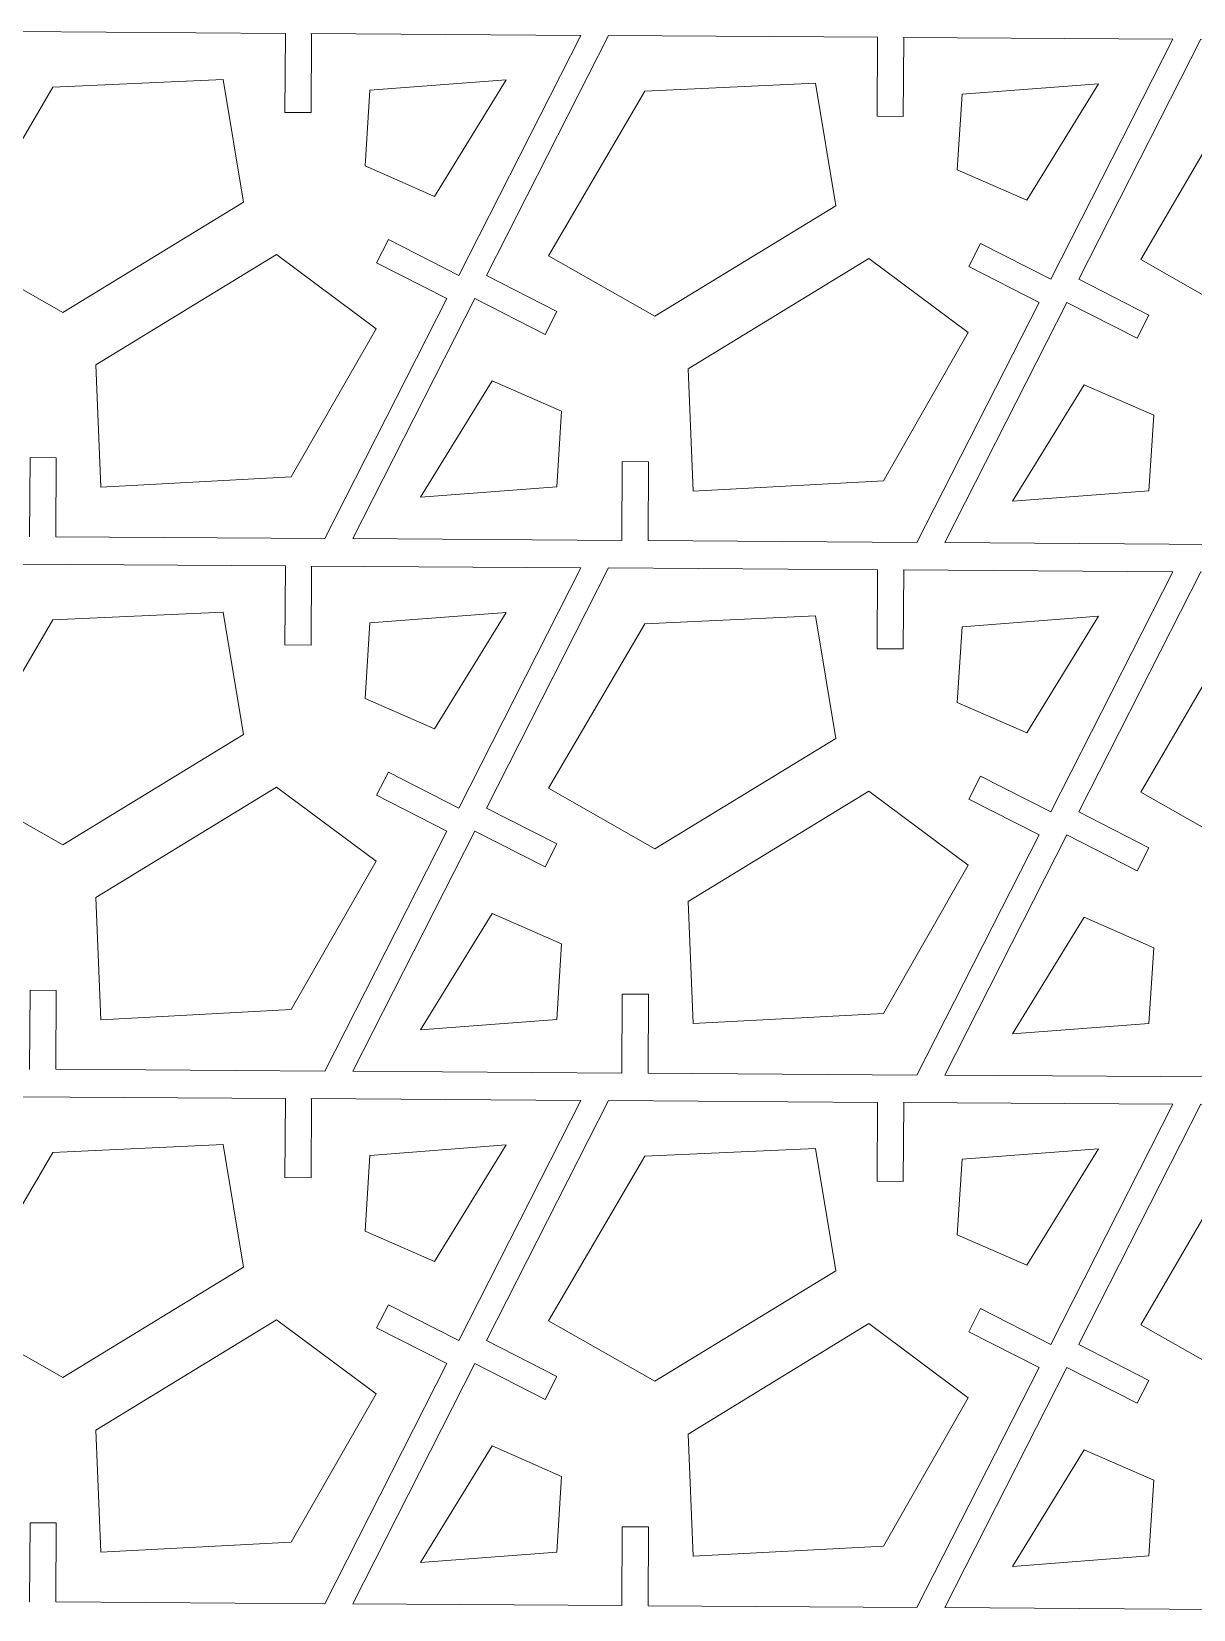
# Model space of a CAD drawing. Header units: inches. Extents: x -16.4 to 14.3, y -11.5 to 11.7.
# Drawn here: x -3.1 to 4.66, y 1.1 to 11.64 of the extents above; entities that cross this region are included whole.
import ezdxf

# ---------------------------------------------------------------- set-up
doc = ezdxf.new("R2010")
doc.units = ezdxf.units.IN
doc.header["$MEASUREMENT"] = 0
doc.layers.add('Inside Cut', color=7, linetype='Continuous')
doc.layers.add('Outside Cut', color=7, linetype='Continuous')

msp = doc.modelspace()

# ---------------------------------------------------------------- linework, layer by layer
at = {"layer": 'Inside Cut', "color": 1, "lineweight": 18}
for points, knots in [([(-2.894, 9.762), (-2.894, 9.762), (-1.687, 10.499), (-1.687, 10.499), (-1.687, 10.499), (-1.687, 10.499), (-1.822, 11.318), (-1.822, 11.318), (-1.822, 11.318), (-1.822, 11.318), (-2.962, 11.266), (-2.962, 11.266), (-2.962, 11.266), (-2.962, 11.266), (-3.604, 10.166), (-3.604, 10.166), (-3.604, 10.166), (-3.604, 10.166), (-2.894, 9.762), (-2.894, 9.762)], [0, 0, 0, 0, 0.166667, 0.166667, 0.166667, 0.166667, 0.333333, 0.333333, 0.333333, 0.333333, 0.5, 0.5, 0.5, 0.5, 0.666667, 0.666667, 0.666667, 0.666667, 1, 1, 1, 1]), ([(0.069, 11.315), (0.069, 11.315), (-0.842, 11.246), (-0.842, 11.246), (-0.842, 11.246), (-0.842, 11.246), (-0.874, 10.74), (-0.874, 10.74)], [0, 0, 0, 0, 0.333333, 0.333333, 0.333333, 0.333333, 1, 1, 1, 1]), ([(0.069, 11.315), (0.069, 11.315), (-0.41, 10.537), (-0.41, 10.537), (-0.41, 10.537), (-0.41, 10.537), (-0.874, 10.74), (-0.874, 10.74)], [0, 0, 0, 0, 0.333333, 0.333333, 0.333333, 0.333333, 1, 1, 1, 1]), ([(1.062, 9.737), (1.062, 9.737), (2.27, 10.473), (2.27, 10.473), (2.27, 10.473), (2.27, 10.473), (2.135, 11.292), (2.135, 11.292), (2.135, 11.292), (2.135, 11.292), (0.995, 11.24), (0.995, 11.24), (0.995, 11.24), (0.995, 11.24), (0.352, 10.14), (0.352, 10.14), (0.352, 10.14), (0.352, 10.14), (1.062, 9.737), (1.062, 9.737)], [0, 0, 0, 0, 0.166667, 0.166667, 0.166667, 0.166667, 0.333333, 0.333333, 0.333333, 0.333333, 0.5, 0.5, 0.5, 0.5, 0.666667, 0.666667, 0.666667, 0.666667, 1, 1, 1, 1]), ([(4.025, 11.289), (4.025, 11.289), (3.115, 11.22), (3.115, 11.22), (3.115, 11.22), (3.115, 11.22), (3.082, 10.714), (3.082, 10.714)], [0, 0, 0, 0, 0.333333, 0.333333, 0.333333, 0.333333, 1, 1, 1, 1]), ([(4.025, 11.289), (4.025, 11.289), (3.547, 10.512), (3.547, 10.512), (3.547, 10.512), (3.547, 10.512), (3.082, 10.714), (3.082, 10.714)], [0, 0, 0, 0, 0.333333, 0.333333, 0.333333, 0.333333, 1, 1, 1, 1]), ([(5.019, 9.711), (5.019, 9.711), (6.227, 10.447), (6.227, 10.447), (6.227, 10.447), (6.227, 10.447), (6.091, 11.266), (6.091, 11.266), (6.091, 11.266), (6.091, 11.266), (4.951, 11.214), (4.951, 11.214), (4.951, 11.214), (4.951, 11.214), (4.309, 10.115), (4.309, 10.115), (4.309, 10.115), (4.309, 10.115), (5.019, 9.711), (5.019, 9.711)], [0, 0, 0, 0, 0.166667, 0.166667, 0.166667, 0.166667, 0.333333, 0.333333, 0.333333, 0.333333, 0.5, 0.5, 0.5, 0.5, 0.666667, 0.666667, 0.666667, 0.666667, 1, 1, 1, 1]), ([(-2.674, 9.411), (-2.674, 9.411), (-1.466, 10.148), (-1.466, 10.148), (-1.466, 10.148), (-1.466, 10.148), (-0.8, 9.652), (-0.8, 9.652), (-0.8, 9.652), (-0.8, 9.652), (-1.368, 8.663), (-1.368, 8.663), (-1.368, 8.663), (-1.368, 8.663), (-2.64, 8.595), (-2.64, 8.595), (-2.64, 8.595), (-2.64, 8.595), (-2.674, 9.411), (-2.674, 9.411)], [0, 0, 0, 0, 0.166667, 0.166667, 0.166667, 0.166667, 0.333333, 0.333333, 0.333333, 0.333333, 0.5, 0.5, 0.5, 0.5, 0.666667, 0.666667, 0.666667, 0.666667, 1, 1, 1, 1]), ([(1.283, 9.385), (1.283, 9.385), (2.491, 10.122), (2.491, 10.122), (2.491, 10.122), (2.491, 10.122), (3.156, 9.627), (3.156, 9.627), (3.156, 9.627), (3.156, 9.627), (2.589, 8.637), (2.589, 8.637), (2.589, 8.637), (2.589, 8.637), (1.317, 8.569), (1.317, 8.569), (1.317, 8.569), (1.317, 8.569), (1.283, 9.385), (1.283, 9.385)], [0, 0, 0, 0, 0.166667, 0.166667, 0.166667, 0.166667, 0.333333, 0.333333, 0.333333, 0.333333, 0.5, 0.5, 0.5, 0.5, 0.666667, 0.666667, 0.666667, 0.666667, 1, 1, 1, 1]), ([(-0.505, 8.527), (-0.505, 8.527), (-0.026, 9.304), (-0.026, 9.304), (-0.026, 9.304), (-0.026, 9.304), (0.438, 9.102), (0.438, 9.102)], [0, 0, 0, 0, 0.333333, 0.333333, 0.333333, 0.333333, 1, 1, 1, 1]), ([(3.452, 8.501), (3.452, 8.501), (3.93, 9.279), (3.93, 9.279), (3.93, 9.279), (3.93, 9.279), (4.395, 9.076), (4.395, 9.076)], [0, 0, 0, 0, 0.333333, 0.333333, 0.333333, 0.333333, 1, 1, 1, 1]), ([(-0.505, 8.527), (-0.505, 8.527), (0.406, 8.596), (0.406, 8.596), (0.406, 8.596), (0.406, 8.596), (0.438, 9.102), (0.438, 9.102)], [0, 0, 0, 0, 0.333333, 0.333333, 0.333333, 0.333333, 1, 1, 1, 1]), ([(3.452, 8.501), (3.452, 8.501), (4.362, 8.57), (4.362, 8.57), (4.362, 8.57), (4.362, 8.57), (4.395, 9.076), (4.395, 9.076)], [0, 0, 0, 0, 0.333333, 0.333333, 0.333333, 0.333333, 1, 1, 1, 1]), ([(-2.894, 6.206), (-2.894, 6.206), (-1.687, 6.942), (-1.687, 6.942), (-1.687, 6.942), (-1.687, 6.942), (-1.822, 7.761), (-1.822, 7.761), (-1.822, 7.761), (-1.822, 7.761), (-2.962, 7.709), (-2.962, 7.709), (-2.962, 7.709), (-2.962, 7.709), (-3.604, 6.609), (-3.604, 6.609), (-3.604, 6.609), (-3.604, 6.609), (-2.894, 6.206), (-2.894, 6.206)], [0, 0, 0, 0, 0.166667, 0.166667, 0.166667, 0.166667, 0.333333, 0.333333, 0.333333, 0.333333, 0.5, 0.5, 0.5, 0.5, 0.666667, 0.666667, 0.666667, 0.666667, 1, 1, 1, 1]), ([(0.069, 7.758), (0.069, 7.758), (-0.842, 7.689), (-0.842, 7.689), (-0.842, 7.689), (-0.842, 7.689), (-0.874, 7.183), (-0.874, 7.183)], [0, 0, 0, 0, 0.333333, 0.333333, 0.333333, 0.333333, 1, 1, 1, 1]), ([(0.069, 7.758), (0.069, 7.758), (-0.41, 6.981), (-0.41, 6.981), (-0.41, 6.981), (-0.41, 6.981), (-0.874, 7.183), (-0.874, 7.183)], [0, 0, 0, 0, 0.333333, 0.333333, 0.333333, 0.333333, 1, 1, 1, 1]), ([(1.062, 6.18), (1.062, 6.18), (2.27, 6.916), (2.27, 6.916), (2.27, 6.916), (2.27, 6.916), (2.135, 7.735), (2.135, 7.735), (2.135, 7.735), (2.135, 7.735), (0.995, 7.683), (0.995, 7.683), (0.995, 7.683), (0.995, 7.683), (0.352, 6.584), (0.352, 6.584), (0.352, 6.584), (0.352, 6.584), (1.062, 6.18), (1.062, 6.18)], [0, 0, 0, 0, 0.166667, 0.166667, 0.166667, 0.166667, 0.333333, 0.333333, 0.333333, 0.333333, 0.5, 0.5, 0.5, 0.5, 0.666667, 0.666667, 0.666667, 0.666667, 1, 1, 1, 1]), ([(4.025, 7.733), (4.025, 7.733), (3.115, 7.663), (3.115, 7.663), (3.115, 7.663), (3.115, 7.663), (3.082, 7.157), (3.082, 7.157)], [0, 0, 0, 0, 0.333333, 0.333333, 0.333333, 0.333333, 1, 1, 1, 1]), ([(4.025, 7.733), (4.025, 7.733), (3.547, 6.955), (3.547, 6.955), (3.547, 6.955), (3.547, 6.955), (3.082, 7.157), (3.082, 7.157)], [0, 0, 0, 0, 0.333333, 0.333333, 0.333333, 0.333333, 1, 1, 1, 1]), ([(5.019, 6.154), (5.019, 6.154), (6.227, 6.891), (6.227, 6.891), (6.227, 6.891), (6.227, 6.891), (6.091, 7.709), (6.091, 7.709), (6.091, 7.709), (6.091, 7.709), (4.951, 7.658), (4.951, 7.658), (4.951, 7.658), (4.951, 7.658), (4.309, 6.558), (4.309, 6.558), (4.309, 6.558), (4.309, 6.558), (5.019, 6.154), (5.019, 6.154)], [0, 0, 0, 0, 0.166667, 0.166667, 0.166667, 0.166667, 0.333333, 0.333333, 0.333333, 0.333333, 0.5, 0.5, 0.5, 0.5, 0.666667, 0.666667, 0.666667, 0.666667, 1, 1, 1, 1]), ([(-2.674, 5.854), (-2.674, 5.854), (-1.466, 6.591), (-1.466, 6.591), (-1.466, 6.591), (-1.466, 6.591), (-0.8, 6.096), (-0.8, 6.096), (-0.8, 6.096), (-0.8, 6.096), (-1.368, 5.106), (-1.368, 5.106), (-1.368, 5.106), (-1.368, 5.106), (-2.64, 5.038), (-2.64, 5.038), (-2.64, 5.038), (-2.64, 5.038), (-2.674, 5.854), (-2.674, 5.854)], [0, 0, 0, 0, 0.166667, 0.166667, 0.166667, 0.166667, 0.333333, 0.333333, 0.333333, 0.333333, 0.5, 0.5, 0.5, 0.5, 0.666667, 0.666667, 0.666667, 0.666667, 1, 1, 1, 1]), ([(1.283, 5.828), (1.283, 5.828), (2.491, 6.565), (2.491, 6.565), (2.491, 6.565), (2.491, 6.565), (3.156, 6.07), (3.156, 6.07), (3.156, 6.07), (3.156, 6.07), (2.589, 5.08), (2.589, 5.08), (2.589, 5.08), (2.589, 5.08), (1.317, 5.012), (1.317, 5.012), (1.317, 5.012), (1.317, 5.012), (1.283, 5.828), (1.283, 5.828)], [0, 0, 0, 0, 0.166667, 0.166667, 0.166667, 0.166667, 0.333333, 0.333333, 0.333333, 0.333333, 0.5, 0.5, 0.5, 0.5, 0.666667, 0.666667, 0.666667, 0.666667, 1, 1, 1, 1]), ([(-0.505, 4.97), (-0.505, 4.97), (-0.026, 5.748), (-0.026, 5.748), (-0.026, 5.748), (-0.026, 5.748), (0.438, 5.545), (0.438, 5.545)], [0, 0, 0, 0, 0.333333, 0.333333, 0.333333, 0.333333, 1, 1, 1, 1]), ([(3.452, 4.944), (3.452, 4.944), (3.93, 5.722), (3.93, 5.722), (3.93, 5.722), (3.93, 5.722), (4.395, 5.519), (4.395, 5.519)], [0, 0, 0, 0, 0.333333, 0.333333, 0.333333, 0.333333, 1, 1, 1, 1]), ([(-0.505, 4.97), (-0.505, 4.97), (0.406, 5.039), (0.406, 5.039), (0.406, 5.039), (0.406, 5.039), (0.438, 5.545), (0.438, 5.545)], [0, 0, 0, 0, 0.333333, 0.333333, 0.333333, 0.333333, 1, 1, 1, 1]), ([(3.452, 4.944), (3.452, 4.944), (4.362, 5.013), (4.362, 5.013), (4.362, 5.013), (4.362, 5.013), (4.395, 5.519), (4.395, 5.519)], [0, 0, 0, 0, 0.333333, 0.333333, 0.333333, 0.333333, 1, 1, 1, 1]), ([(-2.894, 2.649), (-2.894, 2.649), (-1.687, 3.385), (-1.687, 3.385), (-1.687, 3.385), (-1.687, 3.385), (-1.822, 4.204), (-1.822, 4.204), (-1.822, 4.204), (-1.822, 4.204), (-2.962, 4.152), (-2.962, 4.152), (-2.962, 4.152), (-2.962, 4.152), (-3.604, 3.053), (-3.604, 3.053), (-3.604, 3.053), (-3.604, 3.053), (-2.894, 2.649), (-2.894, 2.649)], [0, 0, 0, 0, 0.166667, 0.166667, 0.166667, 0.166667, 0.333333, 0.333333, 0.333333, 0.333333, 0.5, 0.5, 0.5, 0.5, 0.666667, 0.666667, 0.666667, 0.666667, 1, 1, 1, 1]), ([(0.069, 4.202), (0.069, 4.202), (-0.842, 4.132), (-0.842, 4.132), (-0.842, 4.132), (-0.842, 4.132), (-0.874, 3.626), (-0.874, 3.626)], [0, 0, 0, 0, 0.333333, 0.333333, 0.333333, 0.333333, 1, 1, 1, 1]), ([(0.069, 4.202), (0.069, 4.202), (-0.41, 3.424), (-0.41, 3.424), (-0.41, 3.424), (-0.41, 3.424), (-0.874, 3.626), (-0.874, 3.626)], [0, 0, 0, 0, 0.333333, 0.333333, 0.333333, 0.333333, 1, 1, 1, 1]), ([(1.062, 2.623), (1.062, 2.623), (2.27, 3.36), (2.27, 3.36), (2.27, 3.36), (2.27, 3.36), (2.135, 4.178), (2.135, 4.178), (2.135, 4.178), (2.135, 4.178), (0.995, 4.127), (0.995, 4.127), (0.995, 4.127), (0.995, 4.127), (0.352, 3.027), (0.352, 3.027), (0.352, 3.027), (0.352, 3.027), (1.062, 2.623), (1.062, 2.623)], [0, 0, 0, 0, 0.166667, 0.166667, 0.166667, 0.166667, 0.333333, 0.333333, 0.333333, 0.333333, 0.5, 0.5, 0.5, 0.5, 0.666667, 0.666667, 0.666667, 0.666667, 1, 1, 1, 1]), ([(4.025, 4.176), (4.025, 4.176), (3.115, 4.106), (3.115, 4.106), (3.115, 4.106), (3.115, 4.106), (3.082, 3.601), (3.082, 3.601)], [0, 0, 0, 0, 0.333333, 0.333333, 0.333333, 0.333333, 1, 1, 1, 1]), ([(4.025, 4.176), (4.025, 4.176), (3.547, 3.398), (3.547, 3.398), (3.547, 3.398), (3.547, 3.398), (3.082, 3.601), (3.082, 3.601)], [0, 0, 0, 0, 0.333333, 0.333333, 0.333333, 0.333333, 1, 1, 1, 1]), ([(5.019, 2.597), (5.019, 2.597), (6.227, 3.334), (6.227, 3.334), (6.227, 3.334), (6.227, 3.334), (6.091, 4.152), (6.091, 4.152), (6.091, 4.152), (6.091, 4.152), (4.951, 4.101), (4.951, 4.101), (4.951, 4.101), (4.951, 4.101), (4.309, 3.001), (4.309, 3.001), (4.309, 3.001), (4.309, 3.001), (5.019, 2.597), (5.019, 2.597)], [0, 0, 0, 0, 0.166667, 0.166667, 0.166667, 0.166667, 0.333333, 0.333333, 0.333333, 0.333333, 0.5, 0.5, 0.5, 0.5, 0.666667, 0.666667, 0.666667, 0.666667, 1, 1, 1, 1]), ([(-2.674, 2.297), (-2.674, 2.297), (-1.466, 3.034), (-1.466, 3.034), (-1.466, 3.034), (-1.466, 3.034), (-0.8, 2.539), (-0.8, 2.539), (-0.8, 2.539), (-0.8, 2.539), (-1.368, 1.549), (-1.368, 1.549), (-1.368, 1.549), (-1.368, 1.549), (-2.64, 1.481), (-2.64, 1.481), (-2.64, 1.481), (-2.64, 1.481), (-2.674, 2.297), (-2.674, 2.297)], [0, 0, 0, 0, 0.166667, 0.166667, 0.166667, 0.166667, 0.333333, 0.333333, 0.333333, 0.333333, 0.5, 0.5, 0.5, 0.5, 0.666667, 0.666667, 0.666667, 0.666667, 1, 1, 1, 1]), ([(1.283, 2.271), (1.283, 2.271), (2.491, 3.008), (2.491, 3.008), (2.491, 3.008), (2.491, 3.008), (3.156, 2.513), (3.156, 2.513), (3.156, 2.513), (3.156, 2.513), (2.589, 1.523), (2.589, 1.523), (2.589, 1.523), (2.589, 1.523), (1.317, 1.456), (1.317, 1.456), (1.317, 1.456), (1.317, 1.456), (1.283, 2.271), (1.283, 2.271)], [0, 0, 0, 0, 0.166667, 0.166667, 0.166667, 0.166667, 0.333333, 0.333333, 0.333333, 0.333333, 0.5, 0.5, 0.5, 0.5, 0.666667, 0.666667, 0.666667, 0.666667, 1, 1, 1, 1]), ([(-0.505, 1.413), (-0.505, 1.413), (-0.026, 2.191), (-0.026, 2.191), (-0.026, 2.191), (-0.026, 2.191), (0.438, 1.988), (0.438, 1.988)], [0, 0, 0, 0, 0.333333, 0.333333, 0.333333, 0.333333, 1, 1, 1, 1]), ([(3.452, 1.387), (3.452, 1.387), (3.93, 2.165), (3.93, 2.165), (3.93, 2.165), (3.93, 2.165), (4.395, 1.963), (4.395, 1.963)], [0, 0, 0, 0, 0.333333, 0.333333, 0.333333, 0.333333, 1, 1, 1, 1]), ([(-0.505, 1.413), (-0.505, 1.413), (0.406, 1.482), (0.406, 1.482), (0.406, 1.482), (0.406, 1.482), (0.438, 1.988), (0.438, 1.988)], [0, 0, 0, 0, 0.333333, 0.333333, 0.333333, 0.333333, 1, 1, 1, 1]), ([(3.452, 1.387), (3.452, 1.387), (4.362, 1.457), (4.362, 1.457), (4.362, 1.457), (4.362, 1.457), (4.395, 1.963), (4.395, 1.963)], [0, 0, 0, 0, 0.333333, 0.333333, 0.333333, 0.333333, 1, 1, 1, 1])]:
    msp.add_open_spline(points, degree=3, knots=knots, dxfattribs=at)
at = {"layer": 'Outside Cut', "lineweight": 18}
for points, knots in [([(-1.406, 11.625), (-1.406, 11.625), (-3.204, 11.638), (-3.204, 11.638), (-3.204, 11.638), (-3.204, 11.638), (-4.02, 10.035), (-4.02, 10.035)], [0, 0, 0, 0, 0.333333, 0.333333, 0.333333, 0.333333, 1, 1, 1, 1]), ([(-1.406, 11.625), (-1.406, 11.625), (-1.41, 11.098), (-1.41, 11.098), (-1.41, 11.098), (-1.41, 11.098), (-1.235, 11.097), (-1.235, 11.097), (-1.235, 11.097), (-1.235, 11.097), (-1.232, 11.624), (-1.232, 11.624), (-1.232, 11.624), (-1.232, 11.624), (-1.232, 11.624), (-1.232, 11.624)], [0, 0, 0, 0, 0.2, 0.2, 0.2, 0.2, 0.4, 0.4, 0.4, 0.4, 0.6, 0.6, 0.6, 0.6, 1, 1, 1, 1]), ([(-0.249, 10.009), (-0.249, 10.009), (0.566, 11.612), (0.566, 11.612), (0.566, 11.612), (0.566, 11.612), (-1.237, 11.624), (-1.237, 11.624)], [0, 0, 0, 0, 0.333333, 0.333333, 0.333333, 0.333333, 1, 1, 1, 1]), ([(2.55, 11.6), (2.55, 11.6), (0.752, 11.612), (0.752, 11.612), (0.752, 11.612), (0.752, 11.612), (-0.063, 10.009), (-0.063, 10.009)], [0, 0, 0, 0, 0.333333, 0.333333, 0.333333, 0.333333, 1, 1, 1, 1]), ([(2.55, 11.6), (2.55, 11.6), (2.547, 11.073), (2.547, 11.073), (2.547, 11.073), (2.547, 11.073), (2.721, 11.071), (2.721, 11.071), (2.721, 11.071), (2.721, 11.071), (2.725, 11.598), (2.725, 11.598), (2.725, 11.598), (2.725, 11.598), (2.724, 11.598), (2.724, 11.598)], [0, 0, 0, 0, 0.2, 0.2, 0.2, 0.2, 0.4, 0.4, 0.4, 0.4, 0.6, 0.6, 0.6, 0.6, 1, 1, 1, 1]), ([(3.707, 9.983), (3.707, 9.983), (4.523, 11.586), (4.523, 11.586), (4.523, 11.586), (4.523, 11.586), (2.72, 11.598), (2.72, 11.598)], [0, 0, 0, 0, 0.333333, 0.333333, 0.333333, 0.333333, 1, 1, 1, 1]), ([(6.507, 11.574), (6.507, 11.574), (4.709, 11.586), (4.709, 11.586), (4.709, 11.586), (4.709, 11.586), (3.894, 9.983), (3.894, 9.983)], [0, 0, 0, 0, 0.333333, 0.333333, 0.333333, 0.333333, 1, 1, 1, 1]), ([(-0.249, 10.009), (-0.249, 10.009), (-0.719, 10.248), (-0.719, 10.248), (-0.719, 10.248), (-0.719, 10.248), (-0.798, 10.094), (-0.798, 10.094), (-0.798, 10.094), (-0.798, 10.094), (-0.328, 9.854), (-0.328, 9.854)], [0, 0, 0, 0, 0.25, 0.25, 0.25, 0.25, 0.5, 0.5, 0.5, 0.5, 1, 1, 1, 1]), ([(3.707, 9.983), (3.707, 9.983), (3.238, 10.222), (3.238, 10.222), (3.238, 10.222), (3.238, 10.222), (3.159, 10.068), (3.159, 10.068), (3.159, 10.068), (3.159, 10.068), (3.629, 9.829), (3.629, 9.829)], [0, 0, 0, 0, 0.25, 0.25, 0.25, 0.25, 0.5, 0.5, 0.5, 0.5, 1, 1, 1, 1]), ([(-0.141, 9.855), (-0.141, 9.855), (0.328, 9.615), (0.328, 9.615), (0.328, 9.615), (0.328, 9.615), (0.407, 9.769), (0.407, 9.769), (0.407, 9.769), (0.407, 9.769), (-0.063, 10.009), (-0.063, 10.009), (-0.063, 10.009), (-0.063, 10.009), (-0.061, 10.009), (-0.061, 10.009)], [0, 0, 0, 0, 0.2, 0.2, 0.2, 0.2, 0.4, 0.4, 0.4, 0.4, 0.6, 0.6, 0.6, 0.6, 1, 1, 1, 1]), ([(3.815, 9.829), (3.815, 9.829), (4.285, 9.589), (4.285, 9.589), (4.285, 9.589), (4.285, 9.589), (4.363, 9.743), (4.363, 9.743), (4.363, 9.743), (4.363, 9.743), (3.894, 9.983), (3.894, 9.983), (3.894, 9.983), (3.894, 9.983), (3.895, 9.984), (3.895, 9.984)], [0, 0, 0, 0, 0.2, 0.2, 0.2, 0.2, 0.4, 0.4, 0.4, 0.4, 0.6, 0.6, 0.6, 0.6, 1, 1, 1, 1]), ([(-2.941, 8.263), (-2.941, 8.263), (-1.143, 8.251), (-1.143, 8.251), (-1.143, 8.251), (-1.143, 8.251), (-0.328, 9.854), (-0.328, 9.854)], [0, 0, 0, 0, 0.333333, 0.333333, 0.333333, 0.333333, 1, 1, 1, 1]), ([(-0.141, 9.855), (-0.141, 9.855), (-0.957, 8.251), (-0.957, 8.251), (-0.957, 8.251), (-0.957, 8.251), (0.841, 8.239), (0.841, 8.239)], [0, 0, 0, 0, 0.333333, 0.333333, 0.333333, 0.333333, 1, 1, 1, 1]), ([(1.016, 8.238), (1.016, 8.238), (2.813, 8.225), (2.813, 8.225), (2.813, 8.225), (2.813, 8.225), (3.629, 9.829), (3.629, 9.829)], [0, 0, 0, 0, 0.333333, 0.333333, 0.333333, 0.333333, 1, 1, 1, 1]), ([(3.815, 9.829), (3.815, 9.829), (3, 8.225), (3, 8.225), (3, 8.225), (3, 8.225), (4.798, 8.213), (4.798, 8.213)], [0, 0, 0, 0, 0.333333, 0.333333, 0.333333, 0.333333, 1, 1, 1, 1]), ([(-2.941, 8.263), (-2.941, 8.263), (-2.938, 8.79), (-2.938, 8.79), (-2.938, 8.79), (-2.938, 8.79), (-3.112, 8.792), (-3.112, 8.792), (-3.112, 8.792), (-3.112, 8.792), (-3.116, 8.265), (-3.116, 8.265), (-3.116, 8.265), (-3.116, 8.265), (-3.115, 8.265), (-3.115, 8.265)], [0, 0, 0, 0, 0.2, 0.2, 0.2, 0.2, 0.4, 0.4, 0.4, 0.4, 0.6, 0.6, 0.6, 0.6, 1, 1, 1, 1]), ([(1.016, 8.238), (1.016, 8.238), (1.019, 8.765), (1.019, 8.765), (1.019, 8.765), (1.019, 8.765), (0.844, 8.766), (0.844, 8.766), (0.844, 8.766), (0.844, 8.766), (0.841, 8.239), (0.841, 8.239), (0.841, 8.239), (0.841, 8.239), (0.841, 8.239), (0.841, 8.239)], [0, 0, 0, 0, 0.2, 0.2, 0.2, 0.2, 0.4, 0.4, 0.4, 0.4, 0.6, 0.6, 0.6, 0.6, 1, 1, 1, 1]), ([(-1.406, 8.069), (-1.406, 8.069), (-3.204, 8.081), (-3.204, 8.081), (-3.204, 8.081), (-3.204, 8.081), (-4.02, 6.478), (-4.02, 6.478)], [0, 0, 0, 0, 0.333333, 0.333333, 0.333333, 0.333333, 1, 1, 1, 1]), ([(-1.406, 8.069), (-1.406, 8.069), (-1.41, 7.542), (-1.41, 7.542), (-1.41, 7.542), (-1.41, 7.542), (-1.235, 7.54), (-1.235, 7.54), (-1.235, 7.54), (-1.235, 7.54), (-1.232, 8.067), (-1.232, 8.067), (-1.232, 8.067), (-1.232, 8.067), (-1.232, 8.067), (-1.232, 8.067)], [0, 0, 0, 0, 0.2, 0.2, 0.2, 0.2, 0.4, 0.4, 0.4, 0.4, 0.6, 0.6, 0.6, 0.6, 1, 1, 1, 1]), ([(-0.249, 6.452), (-0.249, 6.452), (0.566, 8.055), (0.566, 8.055), (0.566, 8.055), (0.566, 8.055), (-1.237, 8.068), (-1.237, 8.068)], [0, 0, 0, 0, 0.333333, 0.333333, 0.333333, 0.333333, 1, 1, 1, 1]), ([(2.55, 8.043), (2.55, 8.043), (0.752, 8.055), (0.752, 8.055), (0.752, 8.055), (0.752, 8.055), (-0.063, 6.452), (-0.063, 6.452)], [0, 0, 0, 0, 0.333333, 0.333333, 0.333333, 0.333333, 1, 1, 1, 1]), ([(2.55, 8.043), (2.55, 8.043), (2.547, 7.516), (2.547, 7.516), (2.547, 7.516), (2.547, 7.516), (2.721, 7.514), (2.721, 7.514), (2.721, 7.514), (2.721, 7.514), (2.725, 8.042), (2.725, 8.042), (2.725, 8.042), (2.725, 8.042), (2.724, 8.042), (2.724, 8.042)], [0, 0, 0, 0, 0.2, 0.2, 0.2, 0.2, 0.4, 0.4, 0.4, 0.4, 0.6, 0.6, 0.6, 0.6, 1, 1, 1, 1]), ([(3.707, 6.426), (3.707, 6.426), (4.523, 8.029), (4.523, 8.029), (4.523, 8.029), (4.523, 8.029), (2.72, 8.042), (2.72, 8.042)], [0, 0, 0, 0, 0.333333, 0.333333, 0.333333, 0.333333, 1, 1, 1, 1]), ([(6.507, 8.017), (6.507, 8.017), (4.709, 8.029), (4.709, 8.029), (4.709, 8.029), (4.709, 8.029), (3.894, 6.426), (3.894, 6.426)], [0, 0, 0, 0, 0.333333, 0.333333, 0.333333, 0.333333, 1, 1, 1, 1]), ([(-0.249, 6.452), (-0.249, 6.452), (-0.719, 6.691), (-0.719, 6.691), (-0.719, 6.691), (-0.719, 6.691), (-0.798, 6.537), (-0.798, 6.537), (-0.798, 6.537), (-0.798, 6.537), (-0.328, 6.298), (-0.328, 6.298)], [0, 0, 0, 0, 0.25, 0.25, 0.25, 0.25, 0.5, 0.5, 0.5, 0.5, 1, 1, 1, 1]), ([(3.707, 6.426), (3.707, 6.426), (3.238, 6.665), (3.238, 6.665), (3.238, 6.665), (3.238, 6.665), (3.159, 6.511), (3.159, 6.511), (3.159, 6.511), (3.159, 6.511), (3.629, 6.272), (3.629, 6.272)], [0, 0, 0, 0, 0.25, 0.25, 0.25, 0.25, 0.5, 0.5, 0.5, 0.5, 1, 1, 1, 1]), ([(-0.141, 6.298), (-0.141, 6.298), (0.328, 6.058), (0.328, 6.058), (0.328, 6.058), (0.328, 6.058), (0.407, 6.212), (0.407, 6.212), (0.407, 6.212), (0.407, 6.212), (-0.063, 6.452), (-0.063, 6.452), (-0.063, 6.452), (-0.063, 6.452), (-0.061, 6.453), (-0.061, 6.453)], [0, 0, 0, 0, 0.2, 0.2, 0.2, 0.2, 0.4, 0.4, 0.4, 0.4, 0.6, 0.6, 0.6, 0.6, 1, 1, 1, 1]), ([(3.815, 6.272), (3.815, 6.272), (4.285, 6.033), (4.285, 6.033), (4.285, 6.033), (4.285, 6.033), (4.363, 6.186), (4.363, 6.186), (4.363, 6.186), (4.363, 6.186), (3.894, 6.426), (3.894, 6.426), (3.894, 6.426), (3.894, 6.426), (3.895, 6.427), (3.895, 6.427)], [0, 0, 0, 0, 0.2, 0.2, 0.2, 0.2, 0.4, 0.4, 0.4, 0.4, 0.6, 0.6, 0.6, 0.6, 1, 1, 1, 1]), ([(-2.941, 4.707), (-2.941, 4.707), (-1.143, 4.694), (-1.143, 4.694), (-1.143, 4.694), (-1.143, 4.694), (-0.328, 6.298), (-0.328, 6.298)], [0, 0, 0, 0, 0.333333, 0.333333, 0.333333, 0.333333, 1, 1, 1, 1]), ([(-0.141, 6.298), (-0.141, 6.298), (-0.957, 4.694), (-0.957, 4.694), (-0.957, 4.694), (-0.957, 4.694), (0.841, 4.682), (0.841, 4.682)], [0, 0, 0, 0, 0.333333, 0.333333, 0.333333, 0.333333, 1, 1, 1, 1]), ([(1.016, 4.681), (1.016, 4.681), (2.813, 4.668), (2.813, 4.668), (2.813, 4.668), (2.813, 4.668), (3.629, 6.272), (3.629, 6.272)], [0, 0, 0, 0, 0.333333, 0.333333, 0.333333, 0.333333, 1, 1, 1, 1]), ([(3.815, 6.272), (3.815, 6.272), (3, 4.668), (3, 4.668), (3, 4.668), (3, 4.668), (4.798, 4.656), (4.798, 4.656)], [0, 0, 0, 0, 0.333333, 0.333333, 0.333333, 0.333333, 1, 1, 1, 1]), ([(-2.941, 4.707), (-2.941, 4.707), (-2.938, 5.234), (-2.938, 5.234), (-2.938, 5.234), (-2.938, 5.234), (-3.112, 5.235), (-3.112, 5.235), (-3.112, 5.235), (-3.112, 5.235), (-3.116, 4.708), (-3.116, 4.708), (-3.116, 4.708), (-3.116, 4.708), (-3.115, 4.708), (-3.115, 4.708)], [0, 0, 0, 0, 0.2, 0.2, 0.2, 0.2, 0.4, 0.4, 0.4, 0.4, 0.6, 0.6, 0.6, 0.6, 1, 1, 1, 1]), ([(1.016, 4.681), (1.016, 4.681), (1.019, 5.208), (1.019, 5.208), (1.019, 5.208), (1.019, 5.208), (0.844, 5.209), (0.844, 5.209), (0.844, 5.209), (0.844, 5.209), (0.841, 4.682), (0.841, 4.682), (0.841, 4.682), (0.841, 4.682), (0.841, 4.682), (0.841, 4.682)], [0, 0, 0, 0, 0.2, 0.2, 0.2, 0.2, 0.4, 0.4, 0.4, 0.4, 0.6, 0.6, 0.6, 0.6, 1, 1, 1, 1]), ([(-1.406, 4.512), (-1.406, 4.512), (-3.204, 4.524), (-3.204, 4.524), (-3.204, 4.524), (-3.204, 4.524), (-4.02, 2.921), (-4.02, 2.921)], [0, 0, 0, 0, 0.333333, 0.333333, 0.333333, 0.333333, 1, 1, 1, 1]), ([(-1.406, 4.512), (-1.406, 4.512), (-1.41, 3.985), (-1.41, 3.985), (-1.41, 3.985), (-1.41, 3.985), (-1.235, 3.983), (-1.235, 3.983), (-1.235, 3.983), (-1.235, 3.983), (-1.232, 4.511), (-1.232, 4.511), (-1.232, 4.511), (-1.232, 4.511), (-1.232, 4.511), (-1.232, 4.511)], [0, 0, 0, 0, 0.2, 0.2, 0.2, 0.2, 0.4, 0.4, 0.4, 0.4, 0.6, 0.6, 0.6, 0.6, 1, 1, 1, 1]), ([(-0.249, 2.895), (-0.249, 2.895), (0.566, 4.498), (0.566, 4.498), (0.566, 4.498), (0.566, 4.498), (-1.237, 4.511), (-1.237, 4.511)], [0, 0, 0, 0, 0.333333, 0.333333, 0.333333, 0.333333, 1, 1, 1, 1]), ([(2.55, 4.486), (2.55, 4.486), (0.752, 4.498), (0.752, 4.498), (0.752, 4.498), (0.752, 4.498), (-0.063, 2.896), (-0.063, 2.896)], [0, 0, 0, 0, 0.333333, 0.333333, 0.333333, 0.333333, 1, 1, 1, 1]), ([(2.55, 4.486), (2.55, 4.486), (2.547, 3.959), (2.547, 3.959), (2.547, 3.959), (2.547, 3.959), (2.721, 3.958), (2.721, 3.958), (2.721, 3.958), (2.721, 3.958), (2.725, 4.485), (2.725, 4.485), (2.725, 4.485), (2.725, 4.485), (2.724, 4.485), (2.724, 4.485)], [0, 0, 0, 0, 0.2, 0.2, 0.2, 0.2, 0.4, 0.4, 0.4, 0.4, 0.6, 0.6, 0.6, 0.6, 1, 1, 1, 1]), ([(3.707, 2.869), (3.707, 2.869), (4.523, 4.473), (4.523, 4.473), (4.523, 4.473), (4.523, 4.473), (2.72, 4.485), (2.72, 4.485)], [0, 0, 0, 0, 0.333333, 0.333333, 0.333333, 0.333333, 1, 1, 1, 1]), ([(6.507, 4.46), (6.507, 4.46), (4.709, 4.473), (4.709, 4.473), (4.709, 4.473), (4.709, 4.473), (3.894, 2.87), (3.894, 2.87)], [0, 0, 0, 0, 0.333333, 0.333333, 0.333333, 0.333333, 1, 1, 1, 1]), ([(-0.249, 2.895), (-0.249, 2.895), (-0.719, 3.134), (-0.719, 3.134), (-0.719, 3.134), (-0.719, 3.134), (-0.798, 2.98), (-0.798, 2.98), (-0.798, 2.98), (-0.798, 2.98), (-0.328, 2.741), (-0.328, 2.741)], [0, 0, 0, 0, 0.25, 0.25, 0.25, 0.25, 0.5, 0.5, 0.5, 0.5, 1, 1, 1, 1]), ([(3.707, 2.869), (3.707, 2.869), (3.238, 3.109), (3.238, 3.109), (3.238, 3.109), (3.238, 3.109), (3.159, 2.954), (3.159, 2.954), (3.159, 2.954), (3.159, 2.954), (3.629, 2.715), (3.629, 2.715)], [0, 0, 0, 0, 0.25, 0.25, 0.25, 0.25, 0.5, 0.5, 0.5, 0.5, 1, 1, 1, 1]), ([(-0.141, 2.741), (-0.141, 2.741), (0.328, 2.502), (0.328, 2.502), (0.328, 2.502), (0.328, 2.502), (0.407, 2.655), (0.407, 2.655), (0.407, 2.655), (0.407, 2.655), (-0.063, 2.895), (-0.063, 2.895), (-0.063, 2.895), (-0.063, 2.895), (-0.061, 2.896), (-0.061, 2.896)], [0, 0, 0, 0, 0.2, 0.2, 0.2, 0.2, 0.4, 0.4, 0.4, 0.4, 0.6, 0.6, 0.6, 0.6, 1, 1, 1, 1]), ([(3.815, 2.715), (3.815, 2.715), (4.285, 2.476), (4.285, 2.476), (4.285, 2.476), (4.285, 2.476), (4.363, 2.629), (4.363, 2.629), (4.363, 2.629), (4.363, 2.629), (3.894, 2.869), (3.894, 2.869), (3.894, 2.869), (3.894, 2.869), (3.895, 2.87), (3.895, 2.87)], [0, 0, 0, 0, 0.2, 0.2, 0.2, 0.2, 0.4, 0.4, 0.4, 0.4, 0.6, 0.6, 0.6, 0.6, 1, 1, 1, 1]), ([(-2.941, 1.15), (-2.941, 1.15), (-1.143, 1.137), (-1.143, 1.137), (-1.143, 1.137), (-1.143, 1.137), (-0.328, 2.741), (-0.328, 2.741)], [0, 0, 0, 0, 0.333333, 0.333333, 0.333333, 0.333333, 1, 1, 1, 1]), ([(-0.141, 2.741), (-0.141, 2.741), (-0.957, 1.137), (-0.957, 1.137), (-0.957, 1.137), (-0.957, 1.137), (0.841, 1.125), (0.841, 1.125)], [0, 0, 0, 0, 0.333333, 0.333333, 0.333333, 0.333333, 1, 1, 1, 1]), ([(1.016, 1.124), (1.016, 1.124), (2.813, 1.112), (2.813, 1.112), (2.813, 1.112), (2.813, 1.112), (3.629, 2.715), (3.629, 2.715)], [0, 0, 0, 0, 0.333333, 0.333333, 0.333333, 0.333333, 1, 1, 1, 1]), ([(3.815, 2.715), (3.815, 2.715), (3, 1.112), (3, 1.112), (3, 1.112), (3, 1.112), (4.798, 1.099), (4.798, 1.099)], [0, 0, 0, 0, 0.333333, 0.333333, 0.333333, 0.333333, 1, 1, 1, 1]), ([(-2.941, 1.15), (-2.941, 1.15), (-2.938, 1.677), (-2.938, 1.677), (-2.938, 1.677), (-2.938, 1.677), (-3.112, 1.678), (-3.112, 1.678), (-3.112, 1.678), (-3.112, 1.678), (-3.116, 1.151), (-3.116, 1.151), (-3.116, 1.151), (-3.116, 1.151), (-3.115, 1.151), (-3.115, 1.151)], [0, 0, 0, 0, 0.2, 0.2, 0.2, 0.2, 0.4, 0.4, 0.4, 0.4, 0.6, 0.6, 0.6, 0.6, 1, 1, 1, 1]), ([(1.016, 1.124), (1.016, 1.124), (1.019, 1.651), (1.019, 1.651), (1.019, 1.651), (1.019, 1.651), (0.844, 1.652), (0.844, 1.652), (0.844, 1.652), (0.844, 1.652), (0.841, 1.125), (0.841, 1.125), (0.841, 1.125), (0.841, 1.125), (0.841, 1.125), (0.841, 1.125)], [0, 0, 0, 0, 0.2, 0.2, 0.2, 0.2, 0.4, 0.4, 0.4, 0.4, 0.6, 0.6, 0.6, 0.6, 1, 1, 1, 1])]:
    msp.add_open_spline(points, degree=3, knots=knots, dxfattribs=at)

doc.saveas('drawing.dxf')
